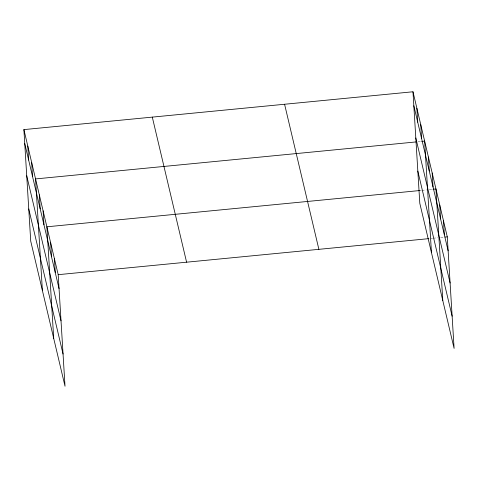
<?xml version="1.0" encoding="UTF-8"?>
<svg xmlns="http://www.w3.org/2000/svg" width="478" height="478" viewBox="0 0 478 478"><rect width="100%" height="100%" fill="white"/><g stroke="black" fill="none" stroke-linecap="round" stroke-linejoin="round"><path stroke-width="0.36" stroke-dasharray="2.39 1.79" d="M417.999 141.745L420.951 141.458M419.726 190.549L421.202 190.405M421.937 190.334L426.364 189.903M429.316 189.617L432.267 189.33M431.042 238.426L432.518 238.283M433.259 238.211L437.687 237.781M440.638 237.494L443.59 237.202"/><path stroke-width="0.72" d="M23.9 129.604L58.197 274.677L65.02 386.23L30.723 241.157L23.9 129.604L412.98 91.77L447.277 236.843L454.1 348.396L419.804 203.323L412.98 91.77M415.782 141.96L35.563 178.927L42.387 290.481M421.686 141.386L424.637 141.1L431.461 252.653M419.726 190.549L46.88 226.799L53.703 338.352M433.008 189.258L435.96 188.971L442.783 300.525M58.197 274.677L428.832 238.642M445.066 237.058L447.277 236.843M413.834 105.752L448.131 250.825M415.8 137.951L450.103 283.024M417.832 171.124L452.128 316.197M284.583 104.258L318.88 249.331M152.297 117.116L186.593 262.189M24.754 143.579L59.057 288.652M26.726 175.779L61.023 320.852M28.752 208.952L63.054 354.031M443.506 220.89L444.361 234.865M439.73 204.931L440.585 218.906M432.184 173.012L433.038 186.994M428.413 157.053L429.268 171.034M420.754 124.656L421.608 138.632M416.864 108.213L417.718 122.189M54.426 258.718L55.281 272.693M50.656 242.758L51.51 256.74M43.11 210.84L43.964 224.821M39.333 194.887L40.188 208.862M31.673 162.484L32.528 176.46M27.79 146.041L28.644 160.022"/></g></svg>
